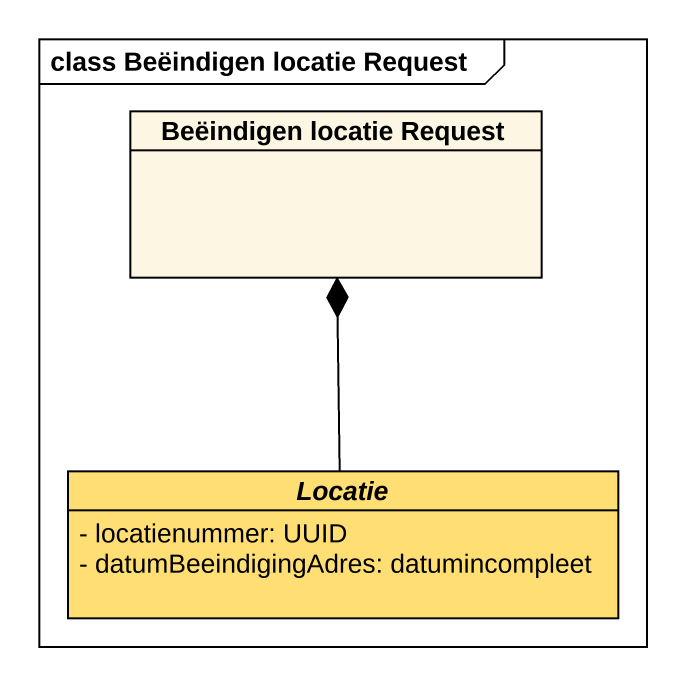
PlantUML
@startuml
mainframe class Beëindigen locatie Request
hide circle
hide empty members
skinparam classAttributeIconSize 0
class "Beëindigen locatie Request" as Beëindigen_locatie_Request
abstract class Locatie #FFDE73 {
  - locatienummer: UUID
  - datumBeeindigingAdres: datumincompleet
}
Locatie -up-* Beëindigen_locatie_Request
@enduml
